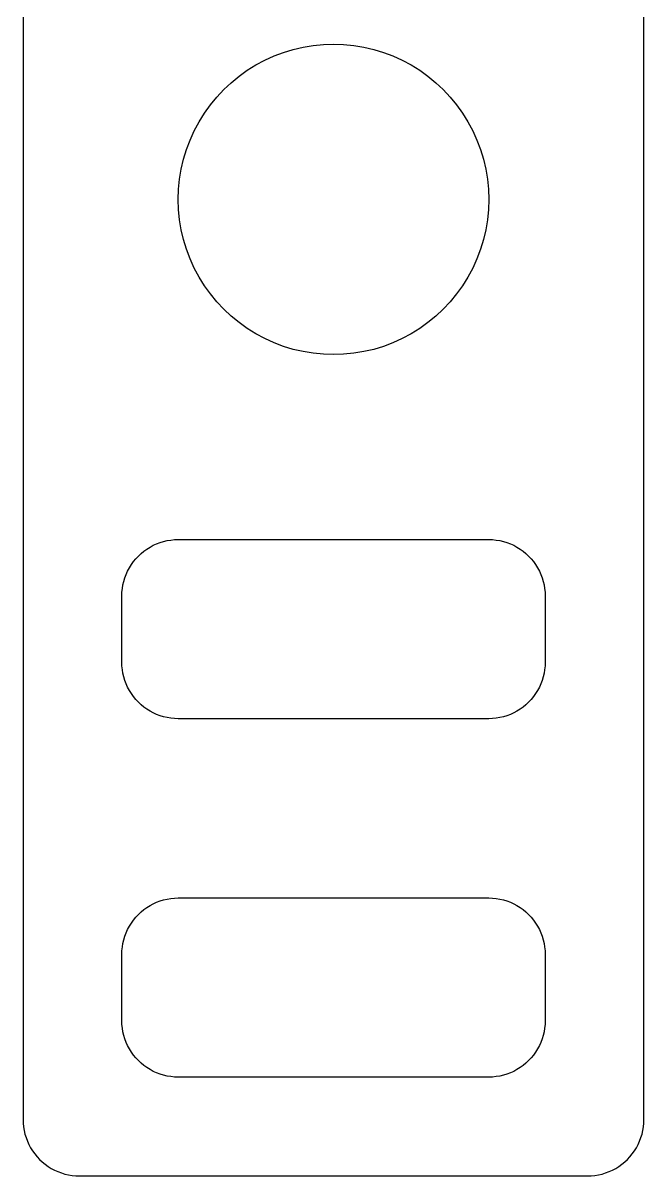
# Model space of a CAD drawing. Header units: metres. Extents: x 0 to 1120, y 0 to 254.
# Drawn here: x 0 to 11, y 0 to 20.42 of the extents above; entities that cross this region are included whole.
import ezdxf

# ---------------------------------------------------------------- set-up
doc = ezdxf.new("R2010")
doc.units = ezdxf.units.M

msp = doc.modelspace()

# ---------------------------------------------------------------- linework, layer by layer
at = {"layer": 'Component#9'}
for p, q in [((0, 23.325), (0, 1)), ((0, 23.325, 1.588), (0, 1, 1.588)), ((11, 1), (11, 23.325)), ((11, 1, 1.587), (11, 23.325, 1.587)), ((4.964, 19.997, 1.588), (5.141, 20.026, 1.588)), ((4.964, 19.997), (5.141, 20.026)), ((5.141, 20.026, 1.588), (5.32, 20.044, 1.588)), ((5.141, 20.026), (5.32, 20.044)), ((5.141, 20.026, 1.588), (5.141, 20.026)), ((5.32, 20.044, 1.588), (5.5, 20.05, 1.588)), ((5.32, 20.044), (5.5, 20.05)), ((5.32, 20.044, 1.588), (5.32, 20.044)), ((5.5, 20.05, 1.588), (5.68, 20.044, 1.588)), ((5.5, 20.05, 1.588), (5.5, 20.05)), ((5.5, 20.05), (5.68, 20.044)), ((5.68, 20.044, 1.588), (5.859, 20.026, 1.587)), ((5.68, 20.044, 1.588), (5.68, 20.044)), ((5.68, 20.044), (5.859, 20.026)), ((5.859, 20.026, 1.587), (6.036, 19.997, 1.587)), ((5.859, 20.026, 1.587), (5.859, 20.026)), ((5.859, 20.026), (6.036, 19.997)), ((4.284, 19.766, 1.588), (4.448, 19.841, 1.588)), ((4.284, 19.766), (4.448, 19.841)), ((4.448, 19.841, 1.588), (4.616, 19.904, 1.587)), ((4.448, 19.841), (4.616, 19.904)), ((4.448, 19.841, 1.588), (4.448, 19.841)), ((4.616, 19.904, 1.587), (4.788, 19.956, 1.588)), ((4.616, 19.904), (4.788, 19.956)), ((4.616, 19.904), (4.616, 19.904, 1.587)), ((4.788, 19.956, 1.588), (4.964, 19.997, 1.588)), ((4.788, 19.956), (4.964, 19.997)), ((4.788, 19.956, 1.588), (4.788, 19.956)), ((4.964, 19.997, 1.588), (4.964, 19.997)), ((6.036, 19.997, 1.587), (6.212, 19.956, 1.588)), ((6.036, 19.997, 1.587), (6.036, 19.997)), ((6.036, 19.997), (6.212, 19.956)), ((6.212, 19.956, 1.588), (6.384, 19.904, 1.588)), ((6.212, 19.956, 1.588), (6.212, 19.956)), ((6.212, 19.956), (6.384, 19.904)), ((6.384, 19.904, 1.588), (6.552, 19.841, 1.587)), ((6.384, 19.904, 1.588), (6.384, 19.904)), ((6.384, 19.904), (6.552, 19.841)), ((6.552, 19.841, 1.587), (6.716, 19.766, 1.587)), ((6.552, 19.841, 1.587), (6.552, 19.841)), ((6.552, 19.841), (6.716, 19.766)), ((3.972, 19.587, 1.587), (4.125, 19.682, 1.588)), ((3.972, 19.587), (4.125, 19.682)), ((4.125, 19.682, 1.588), (4.284, 19.766, 1.588)), ((4.125, 19.682), (4.284, 19.766)), ((4.125, 19.682, 1.588), (4.125, 19.682)), ((4.284, 19.766, 1.588), (4.284, 19.766)), ((6.716, 19.766, 1.587), (6.875, 19.682, 1.587)), ((6.716, 19.766, 1.587), (6.716, 19.766)), ((6.716, 19.766), (6.875, 19.682)), ((6.875, 19.682, 1.587), (7.028, 19.587, 1.588)), ((6.875, 19.682, 1.587), (6.875, 19.682)), ((6.875, 19.682), (7.028, 19.587)), ((3.687, 19.368, 1.587), (3.826, 19.482, 1.588)), ((3.687, 19.368), (3.826, 19.482)), ((3.826, 19.482, 1.588), (3.972, 19.587, 1.587)), ((3.826, 19.482), (3.972, 19.587)), ((3.826, 19.482, 1.588), (3.826, 19.482)), ((3.972, 19.587, 1.587), (3.972, 19.587)), ((7.028, 19.587, 1.588), (7.174, 19.482, 1.587)), ((7.028, 19.587, 1.588), (7.028, 19.587)), ((7.028, 19.587), (7.174, 19.482)), ((7.174, 19.482, 1.587), (7.313, 19.368, 1.588)), ((7.174, 19.482, 1.587), (7.174, 19.482)), ((7.174, 19.482), (7.313, 19.368)), ((3.432, 19.113, 1.588), (3.555, 19.245, 1.588)), ((3.432, 19.113), (3.555, 19.245)), ((3.555, 19.245, 1.588), (3.687, 19.368, 1.587)), ((3.555, 19.245), (3.687, 19.368)), ((3.555, 19.245, 1.588), (3.555, 19.245)), ((3.687, 19.368, 1.587), (3.687, 19.368)), ((7.313, 19.368, 1.588), (7.445, 19.245, 1.588)), ((7.313, 19.368, 1.588), (7.313, 19.368)), ((7.313, 19.368), (7.445, 19.245)), ((7.445, 19.245, 1.588), (7.568, 19.113, 1.588)), ((7.445, 19.245, 1.588), (7.445, 19.245)), ((7.445, 19.245), (7.568, 19.113)), ((3.318, 18.974, 1.588), (3.432, 19.113, 1.588)), ((3.318, 18.974), (3.432, 19.113)), ((3.432, 19.113, 1.588), (3.432, 19.113)), ((7.568, 19.113, 1.588), (7.682, 18.974, 1.588)), ((7.568, 19.113, 1.588), (7.568, 19.113)), ((7.568, 19.113), (7.682, 18.974)), ((3.118, 18.675, 1.588), (3.213, 18.828, 1.588)), ((3.118, 18.675), (3.213, 18.828)), ((3.213, 18.828, 1.588), (3.318, 18.974, 1.588)), ((3.213, 18.828), (3.318, 18.974)), ((3.213, 18.828, 1.588), (3.213, 18.828)), ((3.318, 18.974, 1.588), (3.318, 18.974)), ((7.682, 18.974, 1.588), (7.787, 18.828, 1.587)), ((7.682, 18.974, 1.588), (7.682, 18.974)), ((7.682, 18.974), (7.787, 18.828)), ((7.787, 18.828, 1.587), (7.882, 18.675, 1.587)), ((7.787, 18.828, 1.587), (7.787, 18.828)), ((7.787, 18.828), (7.882, 18.675)), ((3.034, 18.516, 1.588), (3.118, 18.675, 1.588)), ((3.034, 18.516), (3.118, 18.675)), ((3.118, 18.675, 1.588), (3.118, 18.675)), ((7.882, 18.675, 1.587), (7.966, 18.516, 1.587)), ((7.882, 18.675, 1.587), (7.882, 18.675)), ((7.882, 18.675), (7.966, 18.516)), ((2.959, 18.352, 1.588), (3.034, 18.516, 1.588)), ((2.959, 18.352), (3.034, 18.516)), ((3.034, 18.516, 1.588), (3.034, 18.516)), ((7.966, 18.516, 1.587), (8.041, 18.352, 1.587)), ((7.966, 18.516, 1.587), (7.966, 18.516)), ((7.966, 18.516), (8.041, 18.352)), ((2.844, 18.012, 1.588), (2.896, 18.184, 1.588)), ((2.844, 18.012), (2.896, 18.184)), ((2.896, 18.184, 1.588), (2.959, 18.352, 1.588)), ((2.896, 18.184), (2.959, 18.352)), ((2.896, 18.184, 1.588), (2.896, 18.184)), ((2.959, 18.352, 1.588), (2.959, 18.352)), ((8.041, 18.352, 1.587), (8.104, 18.184, 1.588)), ((8.041, 18.352, 1.587), (8.041, 18.352)), ((8.041, 18.352), (8.104, 18.184)), ((8.104, 18.184, 1.588), (8.156, 18.012, 1.588)), ((8.104, 18.184, 1.588), (8.104, 18.184)), ((8.104, 18.184), (8.156, 18.012)), ((2.803, 17.836, 1.588), (2.844, 18.012, 1.588)), ((2.803, 17.836), (2.844, 18.012)), ((2.844, 18.012, 1.588), (2.844, 18.012)), ((8.156, 18.012, 1.588), (8.197, 17.836, 1.587)), ((8.156, 18.012, 1.588), (8.156, 18.012)), ((8.156, 18.012), (8.197, 17.836)), ((2.774, 17.659, 1.587), (2.803, 17.836, 1.588)), ((2.774, 17.659), (2.803, 17.836)), ((2.803, 17.836, 1.588), (2.803, 17.836)), ((8.197, 17.836, 1.587), (8.226, 17.659, 1.588)), ((8.197, 17.836, 1.587), (8.197, 17.836)), ((8.197, 17.836), (8.226, 17.659)), ((2.756, 17.48, 1.588), (2.774, 17.659, 1.587)), ((2.756, 17.48), (2.774, 17.659)), ((2.774, 17.659, 1.587), (2.774, 17.659)), ((8.226, 17.659, 1.588), (8.244, 17.48, 1.588)), ((8.226, 17.659, 1.588), (8.226, 17.659)), ((8.226, 17.659), (8.244, 17.48)), ((2.75, 17.3, 1.587), (2.756, 17.48, 1.588)), ((2.75, 17.3), (2.756, 17.48)), ((2.756, 17.48, 1.588), (2.756, 17.48)), ((8.244, 17.48, 1.588), (8.25, 17.3, 1.588)), ((8.244, 17.48, 1.588), (8.244, 17.48)), ((8.244, 17.48), (8.25, 17.3)), ((2.756, 17.12, 1.588), (2.75, 17.3, 1.587)), ((2.75, 17.3, 1.587), (2.75, 17.3)), ((2.756, 17.12), (2.75, 17.3)), ((8.25, 17.3, 1.588), (8.244, 17.12, 1.588)), ((8.25, 17.3), (8.244, 17.12)), ((8.25, 17.3, 1.588), (8.25, 17.3)), ((2.774, 16.941, 1.587), (2.756, 17.12, 1.588)), ((2.756, 17.12, 1.588), (2.756, 17.12)), ((2.774, 16.941), (2.756, 17.12)), ((8.244, 17.12, 1.588), (8.226, 16.941, 1.588)), ((8.244, 17.12), (8.226, 16.941)), ((8.244, 17.12, 1.588), (8.244, 17.12)), ((2.803, 16.764, 1.588), (2.774, 16.941, 1.587)), ((2.774, 16.941, 1.587), (2.774, 16.941)), ((2.803, 16.764), (2.774, 16.941)), ((2.844, 16.588, 1.588), (2.803, 16.764, 1.588)), ((2.803, 16.764, 1.588), (2.803, 16.764)), ((2.844, 16.588), (2.803, 16.764)), ((8.197, 16.764, 1.587), (8.156, 16.588, 1.588)), ((8.197, 16.764), (8.156, 16.588)), ((8.226, 16.941, 1.588), (8.197, 16.764, 1.587)), ((8.226, 16.941), (8.197, 16.764)), ((8.197, 16.764, 1.587), (8.197, 16.764)), ((8.226, 16.941, 1.588), (8.226, 16.941)), ((2.896, 16.416, 1.588), (2.844, 16.588, 1.588)), ((2.844, 16.588, 1.588), (2.844, 16.588)), ((2.896, 16.416), (2.844, 16.588)), ((8.156, 16.588, 1.588), (8.104, 16.416, 1.588)), ((8.156, 16.588), (8.104, 16.416)), ((8.156, 16.588, 1.588), (8.156, 16.588)), ((2.959, 16.248, 1.588), (2.896, 16.416, 1.588)), ((2.896, 16.416, 1.588), (2.896, 16.416)), ((2.959, 16.248), (2.896, 16.416)), ((8.104, 16.416, 1.588), (8.041, 16.248, 1.587)), ((8.104, 16.416), (8.041, 16.248)), ((8.104, 16.416, 1.588), (8.104, 16.416)), ((3.034, 16.084, 1.588), (2.959, 16.248, 1.588)), ((2.959, 16.248, 1.588), (2.959, 16.248)), ((3.034, 16.084), (2.959, 16.248)), ((8.041, 16.248, 1.587), (7.966, 16.084, 1.587)), ((8.041, 16.248), (7.966, 16.084)), ((8.041, 16.248, 1.587), (8.041, 16.248)), ((3.118, 15.925, 1.588), (3.034, 16.084, 1.588)), ((3.034, 16.084, 1.588), (3.034, 16.084)), ((3.118, 15.925), (3.034, 16.084)), ((7.966, 16.084, 1.587), (7.882, 15.925, 1.587)), ((7.966, 16.084), (7.882, 15.925)), ((7.966, 16.084, 1.587), (7.966, 16.084)), ((3.213, 15.772, 1.588), (3.118, 15.925, 1.588)), ((3.118, 15.925, 1.588), (3.118, 15.925)), ((3.213, 15.772), (3.118, 15.925)), ((3.318, 15.626, 1.588), (3.213, 15.772, 1.588)), ((3.213, 15.772, 1.588), (3.213, 15.772)), ((3.318, 15.626), (3.213, 15.772)), ((7.787, 15.772, 1.587), (7.682, 15.626, 1.588)), ((7.787, 15.772), (7.682, 15.626)), ((7.882, 15.925, 1.587), (7.787, 15.772, 1.587)), ((7.882, 15.925), (7.787, 15.772)), ((7.787, 15.772, 1.587), (7.787, 15.772)), ((7.882, 15.925, 1.587), (7.882, 15.925)), ((3.432, 15.487, 1.588), (3.318, 15.626, 1.588)), ((3.318, 15.626, 1.588), (3.318, 15.626)), ((3.432, 15.487), (3.318, 15.626)), ((7.682, 15.626, 1.588), (7.568, 15.487, 1.588)), ((7.682, 15.626), (7.568, 15.487)), ((7.682, 15.626, 1.588), (7.682, 15.626)), ((3.555, 15.355, 1.588), (3.432, 15.487, 1.588)), ((3.432, 15.487, 1.588), (3.432, 15.487)), ((3.555, 15.355), (3.432, 15.487)), ((3.687, 15.232, 1.587), (3.555, 15.355, 1.588)), ((3.555, 15.355, 1.588), (3.555, 15.355)), ((3.687, 15.232), (3.555, 15.355)), ((7.445, 15.355, 1.588), (7.313, 15.232, 1.588)), ((7.445, 15.355), (7.313, 15.232)), ((7.568, 15.487, 1.588), (7.445, 15.355, 1.588)), ((7.568, 15.487), (7.445, 15.355)), ((7.445, 15.355, 1.588), (7.445, 15.355)), ((7.568, 15.487, 1.588), (7.568, 15.487)), ((3.826, 15.118, 1.588), (3.687, 15.232, 1.587)), ((3.687, 15.232, 1.587), (3.687, 15.232)), ((3.826, 15.118), (3.687, 15.232)), ((3.972, 15.013, 1.587), (3.826, 15.118, 1.588)), ((3.826, 15.118, 1.588), (3.826, 15.118)), ((3.972, 15.013), (3.826, 15.118)), ((7.174, 15.118, 1.587), (7.028, 15.013, 1.588)), ((7.174, 15.118), (7.028, 15.013)), ((7.313, 15.232, 1.588), (7.174, 15.118, 1.587)), ((7.313, 15.232), (7.174, 15.118)), ((7.174, 15.118, 1.587), (7.174, 15.118)), ((7.313, 15.232, 1.588), (7.313, 15.232)), ((4.125, 14.918, 1.588), (3.972, 15.013, 1.587)), ((3.972, 15.013, 1.587), (3.972, 15.013)), ((4.125, 14.918), (3.972, 15.013)), ((4.284, 14.834, 1.588), (4.125, 14.918, 1.588)), ((4.125, 14.918, 1.588), (4.125, 14.918)), ((4.284, 14.834), (4.125, 14.918)), ((6.875, 14.918, 1.587), (6.716, 14.834, 1.587)), ((6.875, 14.918), (6.716, 14.834)), ((7.028, 15.013, 1.588), (6.875, 14.918, 1.587)), ((7.028, 15.013), (6.875, 14.918)), ((6.875, 14.918, 1.587), (6.875, 14.918)), ((7.028, 15.013, 1.588), (7.028, 15.013)), ((4.448, 14.759, 1.588), (4.284, 14.834, 1.588)), ((4.284, 14.834, 1.588), (4.284, 14.834)), ((4.448, 14.759), (4.284, 14.834)), ((4.616, 14.696, 1.587), (4.448, 14.759, 1.588)), ((4.448, 14.759, 1.588), (4.448, 14.759)), ((4.616, 14.696), (4.448, 14.759)), ((6.552, 14.759, 1.587), (6.384, 14.696, 1.588)), ((6.552, 14.759), (6.384, 14.696)), ((6.716, 14.834, 1.587), (6.552, 14.759, 1.587)), ((6.716, 14.834), (6.552, 14.759)), ((6.552, 14.759, 1.587), (6.552, 14.759)), ((6.716, 14.834, 1.587), (6.716, 14.834)), ((4.788, 14.644, 1.588), (4.616, 14.696, 1.587)), ((4.616, 14.696, 1.587), (4.616, 14.696)), ((4.788, 14.644), (4.616, 14.696)), ((4.964, 14.603, 1.588), (4.788, 14.644, 1.588)), ((4.788, 14.644, 1.588), (4.788, 14.644)), ((4.964, 14.603), (4.788, 14.644)), ((5.141, 14.574, 1.588), (4.964, 14.603, 1.588)), ((4.964, 14.603, 1.588), (4.964, 14.603)), ((5.141, 14.574), (4.964, 14.603)), ((5.32, 14.556, 1.588), (5.141, 14.574, 1.588)), ((5.141, 14.574, 1.588), (5.141, 14.574)), ((5.32, 14.556), (5.141, 14.574)), ((5.5, 14.55, 1.588), (5.32, 14.556, 1.588)), ((5.32, 14.556, 1.588), (5.32, 14.556)), ((5.5, 14.55), (5.32, 14.556)), ((5.68, 14.556, 1.588), (5.5, 14.55, 1.588)), ((5.68, 14.556), (5.5, 14.55)), ((5.5, 14.55, 1.588), (5.5, 14.55)), ((5.859, 14.574, 1.587), (5.68, 14.556, 1.588)), ((5.859, 14.574), (5.68, 14.556)), ((5.68, 14.556, 1.588), (5.68, 14.556)), ((6.036, 14.603, 1.587), (5.859, 14.574, 1.587)), ((6.036, 14.603), (5.859, 14.574)), ((5.859, 14.574, 1.587), (5.859, 14.574)), ((6.212, 14.644, 1.588), (6.036, 14.603, 1.587)), ((6.212, 14.644), (6.036, 14.603)), ((6.036, 14.603, 1.587), (6.036, 14.603)), ((6.384, 14.696, 1.588), (6.212, 14.644, 1.588)), ((6.384, 14.696), (6.212, 14.644)), ((6.212, 14.644, 1.588), (6.212, 14.644)), ((6.384, 14.696, 1.588), (6.384, 14.696)), ((2.429, 11.222, 1.587), (2.491, 11.241, 1.588)), ((2.429, 11.222), (2.491, 11.241)), ((2.491, 11.241, 1.588), (2.555, 11.256, 1.587)), ((2.491, 11.241), (2.555, 11.256)), ((2.491, 11.241, 1.588), (2.491, 11.241)), ((2.555, 11.256, 1.587), (2.619, 11.266, 1.588)), ((2.555, 11.256), (2.619, 11.266)), ((2.555, 11.256, 1.587), (2.555, 11.256)), ((2.619, 11.266, 1.588), (2.685, 11.273, 1.587)), ((2.619, 11.266), (2.685, 11.273)), ((2.619, 11.266, 1.588), (2.619, 11.266)), ((2.685, 11.273, 1.587), (2.75, 11.275, 1.587)), ((2.685, 11.273), (2.75, 11.275)), ((2.685, 11.273, 1.587), (2.685, 11.273)), ((2.75, 11.275, 1.587), (8.25, 11.275, 1.588)), ((2.75, 11.275, 1.587), (2.75, 11.275)), ((2.75, 11.275), (8.25, 11.275)), ((8.25, 11.275, 1.588), (8.315, 11.273, 1.588)), ((8.25, 11.275, 1.588), (8.25, 11.275)), ((8.25, 11.275), (8.315, 11.273)), ((8.315, 11.273, 1.588), (8.381, 11.266, 1.588)), ((8.315, 11.273, 1.588), (8.315, 11.273)), ((8.315, 11.273), (8.381, 11.266)), ((8.381, 11.266, 1.588), (8.445, 11.256, 1.588)), ((8.381, 11.266, 1.588), (8.381, 11.266)), ((8.381, 11.266), (8.445, 11.256)), ((8.445, 11.256, 1.588), (8.509, 11.241, 1.588)), ((8.445, 11.256, 1.588), (8.445, 11.256)), ((8.445, 11.256), (8.509, 11.241)), ((8.509, 11.241, 1.588), (8.571, 11.222, 1.588)), ((8.509, 11.241, 1.588), (8.509, 11.241)), ((8.509, 11.241), (8.571, 11.222)), ((2.091, 11.027, 1.588), (2.141, 11.068, 1.588)), ((2.091, 11.027), (2.141, 11.068)), ((2.141, 11.068, 1.588), (2.194, 11.106, 1.587)), ((2.141, 11.068), (2.194, 11.106)), ((2.141, 11.068, 1.588), (2.141, 11.068)), ((2.194, 11.106, 1.587), (2.25, 11.141, 1.588)), ((2.194, 11.106), (2.25, 11.141)), ((2.194, 11.106, 1.587), (2.194, 11.106)), ((2.25, 11.141, 1.588), (2.308, 11.172, 1.588)), ((2.25, 11.141), (2.308, 11.172)), ((2.25, 11.141, 1.588), (2.25, 11.141)), ((2.308, 11.172, 1.588), (2.367, 11.199, 1.588)), ((2.308, 11.172), (2.367, 11.199)), ((2.308, 11.172, 1.588), (2.308, 11.172)), ((2.367, 11.199, 1.588), (2.429, 11.222, 1.587)), ((2.367, 11.199), (2.429, 11.222)), ((2.367, 11.199, 1.588), (2.367, 11.199)), ((2.429, 11.222, 1.587), (2.429, 11.222)), ((8.571, 11.222, 1.588), (8.633, 11.199, 1.587)), ((8.571, 11.222, 1.588), (8.571, 11.222)), ((8.571, 11.222), (8.633, 11.199)), ((8.633, 11.199, 1.587), (8.692, 11.172, 1.588)), ((8.633, 11.199, 1.587), (8.633, 11.199)), ((8.633, 11.199), (8.692, 11.172)), ((8.692, 11.172, 1.588), (8.75, 11.141, 1.588)), ((8.692, 11.172, 1.588), (8.692, 11.172)), ((8.692, 11.172), (8.75, 11.141)), ((8.75, 11.141, 1.588), (8.806, 11.106, 1.588)), ((8.75, 11.141, 1.588), (8.75, 11.141)), ((8.75, 11.141), (8.806, 11.106)), ((8.806, 11.106, 1.588), (8.859, 11.068, 1.587)), ((8.806, 11.106, 1.588), (8.806, 11.106)), ((8.806, 11.106), (8.859, 11.068)), ((8.859, 11.068, 1.587), (8.909, 11.027, 1.587)), ((8.859, 11.068, 1.587), (8.859, 11.068)), ((8.859, 11.068), (8.909, 11.027)), ((1.884, 10.775, 1.587), (1.919, 10.831, 1.587)), ((1.884, 10.775), (1.919, 10.831)), ((1.919, 10.831, 1.587), (1.957, 10.884, 1.588)), ((1.919, 10.831), (1.957, 10.884)), ((1.919, 10.831, 1.587), (1.919, 10.831)), ((1.957, 10.884, 1.588), (1.998, 10.934, 1.588)), ((1.957, 10.884), (1.998, 10.934)), ((1.957, 10.884, 1.588), (1.957, 10.884)), ((1.998, 10.934, 1.588), (2.043, 10.982, 1.587)), ((1.998, 10.934), (2.043, 10.982)), ((1.998, 10.934, 1.588), (1.998, 10.934)), ((2.043, 10.982, 1.587), (2.091, 11.027, 1.588)), ((2.043, 10.982), (2.091, 11.027)), ((2.043, 10.982, 1.587), (2.043, 10.982)), ((2.091, 11.027, 1.588), (2.091, 11.027)), ((8.909, 11.027, 1.587), (8.957, 10.982, 1.588)), ((8.909, 11.027, 1.587), (8.909, 11.027)), ((8.909, 11.027), (8.957, 10.982)), ((8.957, 10.982, 1.588), (9.002, 10.934, 1.588)), ((8.957, 10.982, 1.588), (8.957, 10.982)), ((8.957, 10.982), (9.002, 10.934)), ((9.002, 10.934, 1.588), (9.043, 10.884, 1.588)), ((9.002, 10.934, 1.588), (9.002, 10.934)), ((9.002, 10.934), (9.043, 10.884)), ((9.043, 10.884, 1.588), (9.081, 10.831, 1.588)), ((9.043, 10.884, 1.588), (9.043, 10.884)), ((9.043, 10.884), (9.081, 10.831)), ((9.081, 10.831, 1.588), (9.116, 10.775, 1.588)), ((9.081, 10.831, 1.588), (9.081, 10.831)), ((9.081, 10.831), (9.116, 10.775)), ((1.803, 10.596, 1.588), (1.826, 10.658, 1.588)), ((1.803, 10.596), (1.826, 10.658)), ((1.826, 10.658, 1.588), (1.853, 10.717, 1.587)), ((1.826, 10.658), (1.853, 10.717)), ((1.826, 10.658, 1.588), (1.826, 10.658)), ((1.853, 10.717, 1.587), (1.884, 10.775, 1.587)), ((1.853, 10.717), (1.884, 10.775)), ((1.853, 10.717, 1.587), (1.853, 10.717)), ((1.884, 10.775, 1.587), (1.884, 10.775)), ((9.116, 10.775, 1.588), (9.147, 10.717, 1.588)), ((9.116, 10.775, 1.588), (9.116, 10.775)), ((9.116, 10.775), (9.147, 10.717)), ((9.147, 10.717, 1.588), (9.174, 10.658, 1.587)), ((9.147, 10.717, 1.588), (9.147, 10.717)), ((9.147, 10.717), (9.174, 10.658)), ((9.174, 10.658, 1.587), (9.197, 10.596, 1.588)), ((9.174, 10.658, 1.587), (9.174, 10.658)), ((9.174, 10.658), (9.197, 10.596)), ((1.759, 10.406, 1.588), (1.769, 10.47, 1.588)), ((1.759, 10.406), (1.769, 10.47)), ((1.769, 10.47, 1.588), (1.784, 10.534, 1.588)), ((1.769, 10.47), (1.784, 10.534)), ((1.769, 10.47, 1.588), (1.769, 10.47)), ((1.784, 10.534, 1.588), (1.803, 10.596, 1.588)), ((1.784, 10.534), (1.803, 10.596)), ((1.784, 10.534, 1.588), (1.784, 10.534)), ((1.803, 10.596, 1.588), (1.803, 10.596)), ((9.197, 10.596, 1.588), (9.216, 10.534, 1.588)), ((9.197, 10.596, 1.588), (9.197, 10.596)), ((9.197, 10.596), (9.216, 10.534)), ((9.216, 10.534, 1.588), (9.231, 10.47, 1.587)), ((9.216, 10.534, 1.588), (9.216, 10.534)), ((9.216, 10.534), (9.231, 10.47)), ((9.231, 10.47, 1.587), (9.241, 10.406, 1.587)), ((9.231, 10.47, 1.587), (9.231, 10.47)), ((9.231, 10.47), (9.241, 10.406)), ((1.75, 10.275, 1.588), (1.752, 10.34, 1.588)), ((1.75, 10.275), (1.752, 10.34)), ((1.75, 9.1, 1.588), (1.75, 10.275, 1.588)), ((1.75, 10.275), (1.75, 10.275, 1.588)), ((1.75, 9.1), (1.75, 10.275)), ((1.752, 10.34, 1.588), (1.759, 10.406, 1.588)), ((1.752, 10.34), (1.759, 10.406)), ((1.752, 10.34, 1.588), (1.752, 10.34)), ((1.759, 10.406, 1.588), (1.759, 10.406)), ((9.241, 10.406, 1.587), (9.248, 10.34, 1.588)), ((9.241, 10.406, 1.587), (9.241, 10.406)), ((9.241, 10.406), (9.248, 10.34)), ((9.248, 10.34, 1.588), (9.25, 10.275, 1.587)), ((9.248, 10.34, 1.588), (9.248, 10.34)), ((9.248, 10.34), (9.25, 10.275)), ((9.25, 10.275, 1.587), (9.25, 9.1, 1.587)), ((9.25, 10.275, 1.587), (9.25, 10.275)), ((9.25, 10.275), (9.25, 9.1)), ((1.752, 9.035, 1.588), (1.75, 9.1, 1.588)), ((1.75, 9.1, 1.588), (1.75, 9.1)), ((1.752, 9.035), (1.75, 9.1)), ((1.759, 8.969, 1.588), (1.752, 9.035, 1.588)), ((1.752, 9.035, 1.588), (1.752, 9.035)), ((1.759, 8.969), (1.752, 9.035)), ((9.248, 9.035, 1.588), (9.241, 8.969, 1.587)), ((9.248, 9.035), (9.241, 8.969)), ((9.25, 9.1, 1.587), (9.248, 9.035, 1.588)), ((9.25, 9.1), (9.248, 9.035)), ((9.248, 9.035, 1.588), (9.248, 9.035)), ((9.25, 9.1, 1.587), (9.25, 9.1)), ((1.769, 8.905, 1.588), (1.759, 8.969, 1.588)), ((1.759, 8.969, 1.588), (1.759, 8.969)), ((1.769, 8.905), (1.759, 8.969)), ((1.784, 8.841, 1.588), (1.769, 8.905, 1.588)), ((1.769, 8.905, 1.588), (1.769, 8.905)), ((1.784, 8.841), (1.769, 8.905)), ((1.803, 8.779, 1.588), (1.784, 8.841, 1.588)), ((1.784, 8.841, 1.588), (1.784, 8.841)), ((1.803, 8.779), (1.784, 8.841)), ((9.216, 8.841, 1.588), (9.197, 8.779, 1.588)), ((9.216, 8.841), (9.197, 8.779)), ((9.231, 8.905, 1.587), (9.216, 8.841, 1.588)), ((9.231, 8.905), (9.216, 8.841)), ((9.216, 8.841, 1.588), (9.216, 8.841)), ((9.241, 8.969, 1.587), (9.231, 8.905, 1.587)), ((9.241, 8.969), (9.231, 8.905)), ((9.231, 8.905, 1.587), (9.231, 8.905)), ((9.241, 8.969, 1.587), (9.241, 8.969)), ((1.826, 8.717, 1.588), (1.803, 8.779, 1.588)), ((1.803, 8.779, 1.588), (1.803, 8.779)), ((1.826, 8.717), (1.803, 8.779)), ((1.853, 8.658, 1.587), (1.826, 8.717, 1.588)), ((1.826, 8.717, 1.588), (1.826, 8.717)), ((1.853, 8.658), (1.826, 8.717)), ((1.884, 8.6, 1.587), (1.853, 8.658, 1.587)), ((1.853, 8.658, 1.587), (1.853, 8.658)), ((1.884, 8.6), (1.853, 8.658)), ((1.919, 8.544, 1.587), (1.884, 8.6, 1.587)), ((1.884, 8.6, 1.587), (1.884, 8.6)), ((1.919, 8.544), (1.884, 8.6)), ((9.116, 8.6, 1.588), (9.081, 8.544, 1.588)), ((9.116, 8.6), (9.081, 8.544)), ((9.147, 8.658, 1.588), (9.116, 8.6, 1.588)), ((9.147, 8.658), (9.116, 8.6)), ((9.116, 8.6, 1.588), (9.116, 8.6)), ((9.174, 8.717, 1.587), (9.147, 8.658, 1.588)), ((9.174, 8.717), (9.147, 8.658)), ((9.147, 8.658, 1.588), (9.147, 8.658)), ((9.197, 8.779, 1.588), (9.174, 8.717, 1.587)), ((9.197, 8.779), (9.174, 8.717)), ((9.174, 8.717, 1.587), (9.174, 8.717)), ((9.197, 8.779, 1.588), (9.197, 8.779)), ((1.957, 8.491, 1.588), (1.919, 8.544, 1.587)), ((1.919, 8.544, 1.587), (1.919, 8.544)), ((1.957, 8.491), (1.919, 8.544)), ((1.998, 8.441, 1.588), (1.957, 8.491, 1.588)), ((1.957, 8.491, 1.588), (1.957, 8.491)), ((1.998, 8.441), (1.957, 8.491)), ((2.043, 8.393, 1.587), (1.998, 8.441, 1.588)), ((1.998, 8.441, 1.588), (1.998, 8.441)), ((2.043, 8.393), (1.998, 8.441)), ((2.091, 8.348, 1.588), (2.043, 8.393, 1.587)), ((2.043, 8.393, 1.587), (2.043, 8.393)), ((2.091, 8.348), (2.043, 8.393)), ((8.957, 8.393, 1.588), (8.909, 8.348, 1.587)), ((8.957, 8.393), (8.909, 8.348)), ((9.002, 8.441, 1.588), (8.957, 8.393, 1.588)), ((9.002, 8.441), (8.957, 8.393)), ((8.957, 8.393, 1.588), (8.957, 8.393)), ((9.043, 8.491, 1.588), (9.002, 8.441, 1.588)), ((9.043, 8.491), (9.002, 8.441)), ((9.002, 8.441, 1.588), (9.002, 8.441)), ((9.081, 8.544, 1.588), (9.043, 8.491, 1.588)), ((9.081, 8.544), (9.043, 8.491)), ((9.043, 8.491, 1.588), (9.043, 8.491)), ((9.081, 8.544, 1.588), (9.081, 8.544)), ((2.141, 8.307, 1.588), (2.091, 8.348, 1.588)), ((2.091, 8.348, 1.588), (2.091, 8.348)), ((2.141, 8.307), (2.091, 8.348)), ((2.194, 8.269, 1.587), (2.141, 8.307, 1.588)), ((2.141, 8.307, 1.588), (2.141, 8.307)), ((2.194, 8.269), (2.141, 8.307)), ((2.25, 8.234, 1.588), (2.194, 8.269, 1.587)), ((2.194, 8.269, 1.587), (2.194, 8.269)), ((2.25, 8.234), (2.194, 8.269)), ((2.308, 8.203, 1.588), (2.25, 8.234, 1.588)), ((2.25, 8.234, 1.588), (2.25, 8.234)), ((2.308, 8.203), (2.25, 8.234)), ((2.367, 8.176, 1.588), (2.308, 8.203, 1.588)), ((2.308, 8.203, 1.588), (2.308, 8.203)), ((2.367, 8.176), (2.308, 8.203)), ((2.429, 8.153, 1.587), (2.367, 8.176, 1.588)), ((2.367, 8.176, 1.588), (2.367, 8.176)), ((2.429, 8.153), (2.367, 8.176)), ((8.633, 8.176, 1.587), (8.571, 8.153, 1.588)), ((8.633, 8.176), (8.571, 8.153)), ((8.692, 8.203, 1.588), (8.633, 8.176, 1.587)), ((8.692, 8.203), (8.633, 8.176)), ((8.633, 8.176, 1.587), (8.633, 8.176)), ((8.75, 8.234, 1.588), (8.692, 8.203, 1.588)), ((8.75, 8.234), (8.692, 8.203)), ((8.692, 8.203, 1.588), (8.692, 8.203)), ((8.806, 8.269, 1.588), (8.75, 8.234, 1.588)), ((8.806, 8.269), (8.75, 8.234)), ((8.75, 8.234, 1.588), (8.75, 8.234)), ((8.859, 8.307, 1.587), (8.806, 8.269, 1.588)), ((8.859, 8.307), (8.806, 8.269)), ((8.806, 8.269, 1.588), (8.806, 8.269)), ((8.909, 8.348, 1.587), (8.859, 8.307, 1.587)), ((8.909, 8.348), (8.859, 8.307)), ((8.859, 8.307, 1.587), (8.859, 8.307)), ((8.909, 8.348, 1.587), (8.909, 8.348)), ((2.491, 8.134, 1.588), (2.429, 8.153, 1.587)), ((2.429, 8.153, 1.587), (2.429, 8.153)), ((2.491, 8.134), (2.429, 8.153)), ((2.555, 8.119, 1.587), (2.491, 8.134, 1.588)), ((2.491, 8.134, 1.588), (2.491, 8.134)), ((2.555, 8.119), (2.491, 8.134)), ((2.619, 8.109, 1.588), (2.555, 8.119, 1.587)), ((2.555, 8.119, 1.587), (2.555, 8.119)), ((2.619, 8.109), (2.555, 8.119)), ((2.685, 8.102, 1.587), (2.619, 8.109, 1.588)), ((2.619, 8.109, 1.588), (2.619, 8.109)), ((2.685, 8.102), (2.619, 8.109)), ((2.75, 8.1, 1.587), (2.685, 8.102, 1.587)), ((2.685, 8.102, 1.587), (2.685, 8.102)), ((2.75, 8.1), (2.685, 8.102)), ((8.25, 8.1, 1.588), (2.75, 8.1, 1.587)), ((2.75, 8.1, 1.587), (2.75, 8.1)), ((8.25, 8.1), (2.75, 8.1)), ((8.315, 8.102, 1.588), (8.25, 8.1, 1.588)), ((8.315, 8.102), (8.25, 8.1)), ((8.25, 8.1, 1.588), (8.25, 8.1)), ((8.381, 8.109, 1.588), (8.315, 8.102, 1.588)), ((8.381, 8.109), (8.315, 8.102)), ((8.315, 8.102, 1.588), (8.315, 8.102)), ((8.445, 8.119, 1.588), (8.381, 8.109, 1.588)), ((8.445, 8.119), (8.381, 8.109)), ((8.381, 8.109, 1.588), (8.381, 8.109)), ((8.509, 8.134, 1.588), (8.445, 8.119, 1.588)), ((8.509, 8.134), (8.445, 8.119)), ((8.445, 8.119, 1.588), (8.445, 8.119)), ((8.571, 8.153, 1.588), (8.509, 8.134, 1.588)), ((8.571, 8.153), (8.509, 8.134)), ((8.509, 8.134, 1.588), (8.509, 8.134)), ((8.571, 8.153, 1.588), (8.571, 8.153)), ((2.491, 4.891, 1.588), (2.555, 4.906, 1.587)), ((2.491, 4.891), (2.555, 4.906)), ((2.555, 4.906, 1.587), (2.619, 4.916, 1.588)), ((2.555, 4.906), (2.619, 4.916)), ((2.555, 4.906, 1.587), (2.555, 4.906)), ((2.619, 4.916, 1.588), (2.685, 4.923, 1.587)), ((2.619, 4.916), (2.685, 4.923)), ((2.619, 4.916, 1.588), (2.619, 4.916)), ((2.685, 4.923, 1.587), (2.75, 4.925, 1.587)), ((2.685, 4.923), (2.75, 4.925)), ((2.685, 4.923, 1.587), (2.685, 4.923)), ((2.75, 4.925, 1.587), (2.75, 4.925)), ((2.75, 4.925), (8.25, 4.925)), ((2.75, 4.925, 1.587), (8.25, 4.925, 1.588)), ((8.25, 4.925), (8.25, 4.925, 1.588)), ((8.25, 4.925), (8.315, 4.923)), ((8.25, 4.925, 1.588), (8.315, 4.923, 1.588)), ((8.315, 4.923, 1.588), (8.315, 4.923)), ((8.315, 4.923), (8.381, 4.916)), ((8.315, 4.923, 1.588), (8.381, 4.916, 1.588)), ((8.381, 4.916, 1.588), (8.381, 4.916)), ((8.381, 4.916), (8.445, 4.906)), ((8.381, 4.916, 1.588), (8.445, 4.906, 1.588)), ((8.445, 4.906, 1.588), (8.445, 4.906)), ((8.445, 4.906), (8.509, 4.891)), ((8.445, 4.906, 1.588), (8.509, 4.891, 1.588)), ((2.091, 4.677), (2.141, 4.718)), ((2.091, 4.677, 1.588), (2.141, 4.718, 1.588)), ((2.141, 4.718, 1.588), (2.194, 4.756, 1.587)), ((2.141, 4.718), (2.194, 4.756)), ((2.141, 4.718, 1.588), (2.141, 4.718)), ((2.194, 4.756, 1.587), (2.25, 4.791, 1.588)), ((2.194, 4.756), (2.25, 4.791)), ((2.194, 4.756, 1.587), (2.194, 4.756)), ((2.25, 4.791, 1.588), (2.308, 4.822, 1.588)), ((2.25, 4.791), (2.308, 4.822)), ((2.25, 4.791, 1.588), (2.25, 4.791)), ((2.308, 4.822, 1.588), (2.367, 4.849, 1.588)), ((2.308, 4.822), (2.367, 4.849)), ((2.308, 4.822, 1.588), (2.308, 4.822)), ((2.367, 4.849, 1.588), (2.429, 4.872, 1.587)), ((2.367, 4.849), (2.429, 4.872)), ((2.367, 4.849, 1.588), (2.367, 4.849)), ((2.429, 4.872, 1.587), (2.491, 4.891, 1.588)), ((2.429, 4.872), (2.491, 4.891)), ((2.429, 4.872, 1.587), (2.429, 4.872)), ((2.491, 4.891, 1.588), (2.491, 4.891)), ((8.509, 4.891, 1.588), (8.509, 4.891)), ((8.509, 4.891), (8.571, 4.872)), ((8.509, 4.891, 1.588), (8.571, 4.872, 1.588)), ((8.571, 4.872, 1.588), (8.571, 4.872)), ((8.571, 4.872), (8.633, 4.849)), ((8.571, 4.872, 1.588), (8.633, 4.849, 1.587)), ((8.633, 4.849, 1.587), (8.633, 4.849)), ((8.633, 4.849), (8.692, 4.822)), ((8.633, 4.849, 1.587), (8.692, 4.822, 1.588)), ((8.692, 4.822, 1.588), (8.692, 4.822)), ((8.692, 4.822), (8.75, 4.791)), ((8.692, 4.822, 1.588), (8.75, 4.791, 1.588)), ((8.75, 4.791, 1.588), (8.75, 4.791)), ((8.75, 4.791), (8.806, 4.756)), ((8.75, 4.791, 1.588), (8.806, 4.756, 1.588)), ((8.806, 4.756, 1.588), (8.806, 4.756)), ((8.806, 4.756), (8.859, 4.718)), ((8.806, 4.756, 1.588), (8.859, 4.718, 1.587)), ((8.859, 4.718, 1.587), (8.859, 4.718)), ((8.859, 4.718), (8.909, 4.677)), ((8.859, 4.718, 1.587), (8.909, 4.677, 1.587)), ((1.919, 4.481, 1.587), (1.957, 4.534, 1.588)), ((1.919, 4.481), (1.957, 4.534)), ((1.957, 4.534, 1.588), (1.998, 4.584, 1.588)), ((1.957, 4.534), (1.998, 4.584)), ((1.957, 4.534, 1.588), (1.957, 4.534)), ((1.998, 4.584, 1.588), (2.043, 4.632, 1.587)), ((1.998, 4.584), (2.043, 4.632)), ((1.998, 4.584, 1.588), (1.998, 4.584)), ((2.043, 4.632, 1.587), (2.091, 4.677, 1.588)), ((2.043, 4.632), (2.091, 4.677)), ((2.043, 4.632, 1.587), (2.043, 4.632)), ((2.091, 4.677, 1.588), (2.091, 4.677)), ((8.909, 4.677, 1.587), (8.909, 4.677)), ((8.909, 4.677), (8.957, 4.632)), ((8.909, 4.677, 1.587), (8.957, 4.632, 1.588)), ((8.957, 4.632, 1.588), (9.002, 4.584, 1.588)), ((8.957, 4.632, 1.588), (8.957, 4.632)), ((8.957, 4.632), (9.002, 4.584)), ((9.002, 4.584, 1.588), (9.002, 4.584)), ((9.002, 4.584), (9.043, 4.534)), ((9.002, 4.584, 1.588), (9.043, 4.534, 1.588)), ((9.043, 4.534, 1.588), (9.043, 4.534)), ((9.043, 4.534), (9.081, 4.481)), ((9.043, 4.534, 1.588), (9.081, 4.481, 1.588)), ((1.803, 4.246, 1.588), (1.826, 4.308, 1.588)), ((1.803, 4.246), (1.826, 4.308)), ((1.826, 4.308, 1.588), (1.853, 4.367, 1.587)), ((1.826, 4.308), (1.853, 4.367)), ((1.826, 4.308, 1.588), (1.826, 4.308)), ((1.853, 4.367, 1.587), (1.884, 4.425, 1.587)), ((1.853, 4.367), (1.884, 4.425)), ((1.853, 4.367, 1.587), (1.853, 4.367)), ((1.884, 4.425, 1.587), (1.919, 4.481, 1.587)), ((1.884, 4.425), (1.919, 4.481)), ((1.884, 4.425, 1.587), (1.884, 4.425)), ((1.919, 4.481, 1.587), (1.919, 4.481)), ((9.081, 4.481, 1.588), (9.081, 4.481)), ((9.081, 4.481), (9.116, 4.425)), ((9.081, 4.481, 1.588), (9.116, 4.425, 1.588)), ((9.116, 4.425, 1.588), (9.116, 4.425)), ((9.116, 4.425), (9.147, 4.367)), ((9.116, 4.425, 1.588), (9.147, 4.367, 1.588)), ((9.147, 4.367, 1.588), (9.174, 4.308, 1.587)), ((9.147, 4.367, 1.588), (9.147, 4.367)), ((9.147, 4.367), (9.174, 4.308)), ((9.174, 4.308, 1.587), (9.197, 4.246, 1.588)), ((9.174, 4.308, 1.587), (9.174, 4.308)), ((9.174, 4.308), (9.197, 4.246)), ((1.759, 4.056, 1.588), (1.769, 4.12, 1.588)), ((1.759, 4.056), (1.769, 4.12)), ((1.769, 4.12, 1.588), (1.784, 4.184, 1.588)), ((1.769, 4.12), (1.784, 4.184)), ((1.769, 4.12, 1.588), (1.769, 4.12)), ((1.784, 4.184, 1.588), (1.803, 4.246, 1.588)), ((1.784, 4.184), (1.803, 4.246)), ((1.784, 4.184, 1.588), (1.784, 4.184)), ((1.803, 4.246, 1.588), (1.803, 4.246)), ((9.197, 4.246, 1.588), (9.216, 4.184, 1.588)), ((9.197, 4.246, 1.588), (9.197, 4.246)), ((9.197, 4.246), (9.216, 4.184)), ((9.216, 4.184, 1.588), (9.216, 4.184)), ((9.216, 4.184), (9.231, 4.12)), ((9.216, 4.184, 1.588), (9.231, 4.12, 1.587)), ((9.231, 4.12, 1.587), (9.241, 4.056, 1.587)), ((9.231, 4.12, 1.587), (9.231, 4.12)), ((9.231, 4.12), (9.241, 4.056)), ((1.75, 3.925, 1.588), (1.752, 3.99, 1.588)), ((1.75, 3.925), (1.752, 3.99)), ((1.75, 2.75, 1.588), (1.75, 3.925, 1.588)), ((1.75, 3.925, 1.588), (1.75, 3.925)), ((1.75, 2.75), (1.75, 3.925)), ((1.752, 3.99, 1.588), (1.759, 4.056, 1.588)), ((1.752, 3.99), (1.759, 4.056)), ((1.752, 3.99, 1.588), (1.752, 3.99)), ((1.759, 4.056, 1.588), (1.759, 4.056)), ((9.241, 4.056, 1.587), (9.248, 3.99, 1.588)), ((9.241, 4.056, 1.587), (9.241, 4.056)), ((9.241, 4.056), (9.248, 3.99)), ((9.248, 3.99, 1.588), (9.25, 3.925, 1.587)), ((9.248, 3.99, 1.588), (9.248, 3.99)), ((9.248, 3.99), (9.25, 3.925)), ((9.25, 3.925, 1.587), (9.25, 2.75, 1.587)), ((9.25, 3.925, 1.587), (9.25, 3.925)), ((9.25, 3.925), (9.25, 2.75)), ((1.752, 2.685, 1.588), (1.75, 2.75, 1.588)), ((1.75, 2.75, 1.588), (1.75, 2.75)), ((1.752, 2.685), (1.75, 2.75)), ((1.759, 2.619, 1.588), (1.752, 2.685, 1.588)), ((1.752, 2.685, 1.588), (1.752, 2.685)), ((1.759, 2.619), (1.752, 2.685)), ((9.248, 2.685, 1.588), (9.241, 2.619, 1.587)), ((9.248, 2.685), (9.241, 2.619)), ((9.25, 2.75, 1.587), (9.248, 2.685, 1.588)), ((9.25, 2.75), (9.248, 2.685)), ((9.248, 2.685, 1.588), (9.248, 2.685)), ((9.25, 2.75, 1.587), (9.25, 2.75)), ((1.769, 2.555, 1.588), (1.759, 2.619, 1.588)), ((1.759, 2.619, 1.588), (1.759, 2.619)), ((1.769, 2.555), (1.759, 2.619)), ((1.784, 2.491, 1.588), (1.769, 2.555, 1.588)), ((1.769, 2.555, 1.588), (1.769, 2.555)), ((1.784, 2.491), (1.769, 2.555)), ((1.803, 2.429, 1.588), (1.784, 2.491, 1.588)), ((1.784, 2.491, 1.588), (1.784, 2.491)), ((1.803, 2.429), (1.784, 2.491)), ((9.216, 2.491, 1.588), (9.197, 2.429, 1.588)), ((9.216, 2.491), (9.197, 2.429)), ((9.231, 2.555, 1.587), (9.216, 2.491, 1.588)), ((9.231, 2.555), (9.216, 2.491)), ((9.216, 2.491, 1.588), (9.216, 2.491)), ((9.241, 2.619, 1.587), (9.231, 2.555, 1.587)), ((9.241, 2.619), (9.231, 2.555)), ((9.231, 2.555, 1.587), (9.231, 2.555)), ((9.241, 2.619, 1.587), (9.241, 2.619)), ((1.826, 2.367, 1.588), (1.803, 2.429, 1.588)), ((1.803, 2.429, 1.588), (1.803, 2.429)), ((1.826, 2.367), (1.803, 2.429)), ((1.853, 2.308, 1.587), (1.826, 2.367, 1.588)), ((1.826, 2.367, 1.588), (1.826, 2.367)), ((1.853, 2.308), (1.826, 2.367)), ((1.884, 2.25, 1.587), (1.853, 2.308, 1.587)), ((1.853, 2.308, 1.587), (1.853, 2.308)), ((1.884, 2.25), (1.853, 2.308)), ((1.919, 2.194, 1.587), (1.884, 2.25, 1.587)), ((1.884, 2.25, 1.587), (1.884, 2.25)), ((1.919, 2.194), (1.884, 2.25)), ((9.116, 2.25, 1.588), (9.081, 2.194, 1.588)), ((9.116, 2.25), (9.081, 2.194)), ((9.147, 2.308, 1.588), (9.116, 2.25, 1.588)), ((9.147, 2.308), (9.116, 2.25)), ((9.116, 2.25, 1.588), (9.116, 2.25)), ((9.174, 2.367, 1.587), (9.147, 2.308, 1.588)), ((9.174, 2.367), (9.147, 2.308)), ((9.147, 2.308, 1.588), (9.147, 2.308)), ((9.197, 2.429, 1.588), (9.174, 2.367, 1.587)), ((9.197, 2.429), (9.174, 2.367)), ((9.174, 2.367, 1.587), (9.174, 2.367)), ((9.197, 2.429, 1.588), (9.197, 2.429)), ((1.957, 2.141, 1.588), (1.919, 2.194, 1.587)), ((1.919, 2.194, 1.587), (1.919, 2.194)), ((1.957, 2.141), (1.919, 2.194)), ((1.998, 2.091, 1.588), (1.957, 2.141, 1.588)), ((1.957, 2.141, 1.588), (1.957, 2.141)), ((1.998, 2.091), (1.957, 2.141)), ((2.043, 2.043, 1.587), (1.998, 2.091, 1.588)), ((1.998, 2.091, 1.588), (1.998, 2.091)), ((2.043, 2.043), (1.998, 2.091)), ((2.091, 1.998, 1.588), (2.043, 2.043, 1.587)), ((2.043, 2.043, 1.587), (2.043, 2.043)), ((2.091, 1.998), (2.043, 2.043)), ((8.957, 2.043, 1.588), (8.909, 1.998, 1.587)), ((8.957, 2.043), (8.909, 1.998)), ((9.002, 2.091, 1.588), (8.957, 2.043, 1.588)), ((9.002, 2.091), (8.957, 2.043)), ((8.957, 2.043, 1.588), (8.957, 2.043)), ((9.043, 2.141, 1.588), (9.002, 2.091, 1.588)), ((9.043, 2.141), (9.002, 2.091)), ((9.002, 2.091, 1.588), (9.002, 2.091)), ((9.081, 2.194, 1.588), (9.043, 2.141, 1.588)), ((9.081, 2.194), (9.043, 2.141)), ((9.043, 2.141, 1.588), (9.043, 2.141)), ((9.081, 2.194, 1.588), (9.081, 2.194)), ((2.141, 1.957, 1.588), (2.091, 1.998, 1.588)), ((2.091, 1.998, 1.588), (2.091, 1.998)), ((2.141, 1.957), (2.091, 1.998)), ((2.194, 1.919, 1.587), (2.141, 1.957, 1.588)), ((2.141, 1.957, 1.588), (2.141, 1.957)), ((2.194, 1.919), (2.141, 1.957)), ((2.25, 1.884, 1.588), (2.194, 1.919, 1.587)), ((2.194, 1.919, 1.587), (2.194, 1.919)), ((2.25, 1.884), (2.194, 1.919)), ((2.308, 1.853, 1.588), (2.25, 1.884, 1.588)), ((2.25, 1.884, 1.588), (2.25, 1.884)), ((2.308, 1.853), (2.25, 1.884)), ((2.367, 1.826, 1.588), (2.308, 1.853, 1.588)), ((2.308, 1.853, 1.588), (2.308, 1.853)), ((2.367, 1.826), (2.308, 1.853)), ((8.692, 1.853, 1.588), (8.633, 1.826, 1.587)), ((8.692, 1.853), (8.633, 1.826)), ((8.75, 1.884, 1.588), (8.692, 1.853, 1.588)), ((8.75, 1.884), (8.692, 1.853)), ((8.692, 1.853, 1.588), (8.692, 1.853)), ((8.806, 1.919, 1.588), (8.75, 1.884, 1.588)), ((8.806, 1.919), (8.75, 1.884)), ((8.75, 1.884, 1.588), (8.75, 1.884)), ((8.859, 1.957, 1.587), (8.806, 1.919, 1.588)), ((8.859, 1.957), (8.806, 1.919)), ((8.806, 1.919, 1.588), (8.806, 1.919)), ((8.909, 1.998, 1.587), (8.859, 1.957, 1.587)), ((8.909, 1.998), (8.859, 1.957)), ((8.859, 1.957, 1.587), (8.859, 1.957)), ((8.909, 1.998, 1.587), (8.909, 1.998)), ((2.429, 1.803, 1.587), (2.367, 1.826, 1.588)), ((2.367, 1.826, 1.588), (2.367, 1.826)), ((2.429, 1.803), (2.367, 1.826)), ((2.491, 1.784, 1.588), (2.429, 1.803, 1.587)), ((2.429, 1.803, 1.587), (2.429, 1.803)), ((2.491, 1.784), (2.429, 1.803)), ((2.555, 1.769, 1.587), (2.491, 1.784, 1.588)), ((2.491, 1.784, 1.588), (2.491, 1.784)), ((2.555, 1.769), (2.491, 1.784)), ((2.619, 1.759, 1.588), (2.555, 1.769, 1.587)), ((2.555, 1.769, 1.587), (2.555, 1.769)), ((2.619, 1.759), (2.555, 1.769)), ((2.685, 1.752, 1.587), (2.619, 1.759, 1.588)), ((2.619, 1.759, 1.588), (2.619, 1.759)), ((2.685, 1.752), (2.619, 1.759)), ((2.75, 1.75, 1.587), (2.685, 1.752, 1.587)), ((2.685, 1.752, 1.587), (2.685, 1.752)), ((2.75, 1.75), (2.685, 1.752)), ((8.25, 1.75, 1.588), (2.75, 1.75, 1.587)), ((2.75, 1.75, 1.587), (2.75, 1.75)), ((8.25, 1.75), (2.75, 1.75)), ((8.315, 1.752, 1.588), (8.25, 1.75, 1.588)), ((8.315, 1.752), (8.25, 1.75)), ((8.25, 1.75, 1.588), (8.25, 1.75)), ((8.381, 1.759, 1.588), (8.315, 1.752, 1.588)), ((8.381, 1.759), (8.315, 1.752)), ((8.315, 1.752, 1.588), (8.315, 1.752)), ((8.445, 1.769, 1.588), (8.381, 1.759, 1.588)), ((8.445, 1.769), (8.381, 1.759)), ((8.381, 1.759, 1.588), (8.381, 1.759)), ((8.509, 1.784, 1.588), (8.445, 1.769, 1.588)), ((8.509, 1.784), (8.445, 1.769)), ((8.445, 1.769, 1.588), (8.445, 1.769)), ((8.571, 1.803, 1.588), (8.509, 1.784, 1.588)), ((8.571, 1.803), (8.509, 1.784)), ((8.509, 1.784, 1.588), (8.509, 1.784)), ((8.633, 1.826, 1.587), (8.571, 1.803, 1.588)), ((8.633, 1.826), (8.571, 1.803)), ((8.571, 1.803, 1.588), (8.571, 1.803)), ((8.633, 1.826, 1.587), (8.633, 1.826)), ((0, 1), (0, 1, 1.588)), ((0, 1), (0.002, 0.935)), ((0, 1, 1.588), (0.002, 0.935, 1.588)), ((0.002, 0.935, 1.588), (0.002, 0.935)), ((0.002, 0.935), (0.009, 0.869)), ((0.002, 0.935, 1.588), (0.009, 0.869, 1.588)), ((0.009, 0.869, 1.588), (0.009, 0.869)), ((0.009, 0.869), (0.019, 0.805)), ((0.009, 0.869, 1.588), (0.019, 0.805, 1.588)), ((10.981, 0.805), (10.991, 0.869)), ((10.981, 0.805, 1.587), (10.991, 0.869, 1.588)), ((10.991, 0.869), (10.998, 0.935)), ((10.991, 0.869, 1.588), (10.998, 0.935, 1.588)), ((10.991, 0.869, 1.588), (10.991, 0.869)), ((10.998, 0.935), (11, 1)), ((10.998, 0.935, 1.588), (11, 1, 1.587)), ((10.998, 0.935, 1.588), (10.998, 0.935)), ((11, 1, 1.587), (11, 1)), ((0.019, 0.805, 1.588), (0.019, 0.805)), ((0.019, 0.805), (0.034, 0.741)), ((0.019, 0.805, 1.588), (0.034, 0.741, 1.588)), ((0.034, 0.741, 1.588), (0.034, 0.741)), ((0.034, 0.741), (0.053, 0.679)), ((0.034, 0.741, 1.588), (0.053, 0.679, 1.587)), ((0.053, 0.679, 1.587), (0.053, 0.679)), ((0.053, 0.679), (0.076, 0.617)), ((0.053, 0.679, 1.587), (0.076, 0.617, 1.588)), ((0.076, 0.617, 1.588), (0.076, 0.617)), ((0.076, 0.617), (0.103, 0.558)), ((0.076, 0.617, 1.588), (0.103, 0.558, 1.587)), ((10.897, 0.558), (10.924, 0.617)), ((10.897, 0.558, 1.588), (10.924, 0.617, 1.588)), ((10.924, 0.617), (10.947, 0.679)), ((10.924, 0.617, 1.588), (10.947, 0.679, 1.588)), ((10.924, 0.617, 1.588), (10.924, 0.617)), ((10.947, 0.679), (10.966, 0.741)), ((10.947, 0.679, 1.588), (10.966, 0.741, 1.588)), ((10.947, 0.679, 1.588), (10.947, 0.679)), ((10.966, 0.741), (10.981, 0.805)), ((10.966, 0.741, 1.588), (10.981, 0.805, 1.587)), ((10.966, 0.741, 1.588), (10.966, 0.741)), ((10.981, 0.805, 1.587), (10.981, 0.805)), ((0.103, 0.558, 1.587), (0.103, 0.558)), ((0.103, 0.558), (0.134, 0.5)), ((0.103, 0.558, 1.587), (0.134, 0.5, 1.588)), ((0.134, 0.5, 1.588), (0.134, 0.5)), ((0.134, 0.5), (0.169, 0.444)), ((0.134, 0.5, 1.588), (0.169, 0.444, 1.587)), ((0.169, 0.444, 1.587), (0.169, 0.444)), ((0.169, 0.444), (0.207, 0.391)), ((0.169, 0.444, 1.587), (0.207, 0.391, 1.587)), ((10.793, 0.391), (10.831, 0.444)), ((10.793, 0.391, 1.588), (10.831, 0.444, 1.588)), ((10.831, 0.444), (10.866, 0.5)), ((10.831, 0.444, 1.588), (10.866, 0.5, 1.587)), ((10.831, 0.444, 1.588), (10.831, 0.444)), ((10.866, 0.5), (10.897, 0.558)), ((10.866, 0.5, 1.587), (10.897, 0.558, 1.588)), ((10.866, 0.5, 1.587), (10.866, 0.5)), ((10.897, 0.558, 1.588), (10.897, 0.558)), ((0.207, 0.391, 1.587), (0.207, 0.391)), ((0.207, 0.391), (0.248, 0.341)), ((0.207, 0.391, 1.587), (0.248, 0.341, 1.587)), ((0.248, 0.341, 1.587), (0.248, 0.341)), ((0.248, 0.341), (0.293, 0.293)), ((0.248, 0.341, 1.587), (0.293, 0.293, 1.587)), ((0.293, 0.293, 1.587), (0.293, 0.293)), ((0.293, 0.293), (0.341, 0.248)), ((0.293, 0.293, 1.587), (0.341, 0.248, 1.588)), ((0.341, 0.248, 1.588), (0.341, 0.248)), ((0.341, 0.248), (0.391, 0.207)), ((0.341, 0.248, 1.588), (0.391, 0.207, 1.588)), ((0.391, 0.207, 1.588), (0.391, 0.207)), ((0.391, 0.207), (0.444, 0.169)), ((0.391, 0.207, 1.588), (0.444, 0.169, 1.587)), ((10.556, 0.169), (10.609, 0.207)), ((10.556, 0.169, 1.588), (10.609, 0.207, 1.587)), ((10.609, 0.207), (10.659, 0.248)), ((10.609, 0.207, 1.587), (10.659, 0.248, 1.587)), ((10.609, 0.207, 1.587), (10.609, 0.207)), ((10.659, 0.248), (10.707, 0.293)), ((10.659, 0.248, 1.587), (10.707, 0.293, 1.588)), ((10.659, 0.248, 1.587), (10.659, 0.248)), ((10.707, 0.293), (10.752, 0.341)), ((10.707, 0.293, 1.588), (10.752, 0.341, 1.588)), ((10.707, 0.293, 1.588), (10.707, 0.293)), ((10.752, 0.341), (10.793, 0.391)), ((10.752, 0.341, 1.588), (10.793, 0.391, 1.588)), ((10.752, 0.341, 1.588), (10.752, 0.341)), ((10.793, 0.391, 1.588), (10.793, 0.391)), ((0.444, 0.169, 1.587), (0.444, 0.169)), ((0.444, 0.169), (0.5, 0.134)), ((0.444, 0.169, 1.587), (0.5, 0.134, 1.588)), ((0.5, 0.134, 1.588), (0.5, 0.134)), ((0.5, 0.134), (0.558, 0.103)), ((0.5, 0.134, 1.588), (0.558, 0.103, 1.587)), ((0.558, 0.103, 1.587), (0.558, 0.103)), ((0.558, 0.103), (0.617, 0.076)), ((0.558, 0.103, 1.587), (0.617, 0.076, 1.588)), ((0.617, 0.076, 1.588), (0.617, 0.076)), ((0.617, 0.076), (0.679, 0.053)), ((0.617, 0.076, 1.588), (0.679, 0.053, 1.588)), ((0.679, 0.053, 1.588), (0.679, 0.053)), ((0.679, 0.053), (0.741, 0.034)), ((0.679, 0.053, 1.588), (0.741, 0.034, 1.588)), ((0.741, 0.034, 1.588), (0.741, 0.034)), ((0.741, 0.034), (0.805, 0.019)), ((0.741, 0.034, 1.588), (0.805, 0.019, 1.588)), ((0.805, 0.019, 1.588), (0.805, 0.019)), ((0.805, 0.019), (0.869, 0.009)), ((0.805, 0.019, 1.588), (0.869, 0.009, 1.588)), ((0.869, 0.009, 1.588), (0.869, 0.009)), ((0.869, 0.009), (0.935, 0.002)), ((0.869, 0.009, 1.588), (0.935, 0.002, 1.587)), ((0.935, 0.002, 1.587), (0.935, 0.002)), ((0.935, 0.002), (1, 0)), ((0.935, 0.002, 1.587), (1, 0, 1.587)), ((1, 0, 1.587), (1, 0)), ((1, 0), (10, 0)), ((1, 0, 1.587), (10, 0, 1.588)), ((10, 0), (10.065, 0.002)), ((10, 0, 1.588), (10.065, 0.002, 1.588)), ((10, 0, 1.588), (10, 0)), ((10.065, 0.002), (10.131, 0.009)), ((10.065, 0.002, 1.588), (10.131, 0.009, 1.588)), ((10.065, 0.002, 1.588), (10.065, 0.002)), ((10.131, 0.009), (10.195, 0.019)), ((10.131, 0.009, 1.588), (10.195, 0.019, 1.587)), ((10.131, 0.009, 1.588), (10.131, 0.009)), ((10.195, 0.019), (10.259, 0.034)), ((10.195, 0.019, 1.587), (10.259, 0.034, 1.588)), ((10.195, 0.019, 1.587), (10.195, 0.019)), ((10.259, 0.034), (10.321, 0.053)), ((10.259, 0.034, 1.588), (10.321, 0.053, 1.588)), ((10.259, 0.034, 1.588), (10.259, 0.034)), ((10.321, 0.053), (10.383, 0.076)), ((10.321, 0.053, 1.588), (10.383, 0.076, 1.587)), ((10.321, 0.053, 1.588), (10.321, 0.053)), ((10.383, 0.076, 1.587), (10.442, 0.103, 1.588)), ((10.383, 0.076), (10.442, 0.103)), ((10.383, 0.076, 1.587), (10.383, 0.076)), ((10.442, 0.103), (10.5, 0.134)), ((10.442, 0.103, 1.588), (10.5, 0.134, 1.588)), ((10.442, 0.103, 1.588), (10.442, 0.103)), ((10.5, 0.134), (10.556, 0.169)), ((10.5, 0.134, 1.588), (10.556, 0.169, 1.588)), ((10.5, 0.134, 1.588), (10.5, 0.134)), ((10.556, 0.169, 1.588), (10.556, 0.169))]:
    msp.add_line(p, q, dxfattribs=at)

doc.saveas('drawing.dxf')
